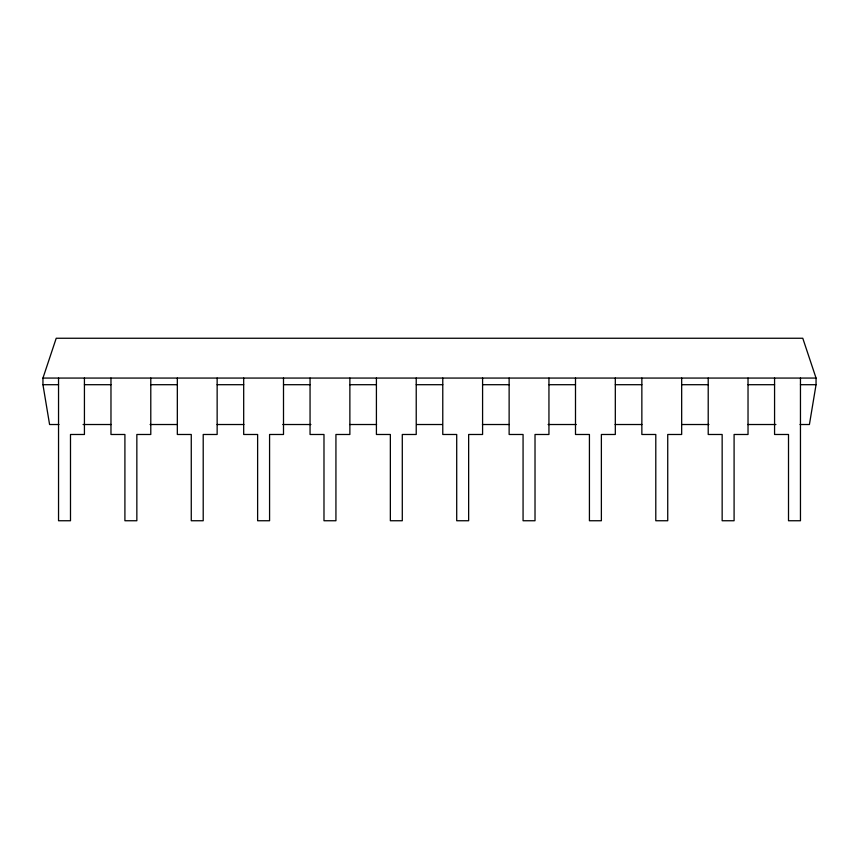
<?xml version="1.0" encoding="UTF-8"?>
<svg xmlns="http://www.w3.org/2000/svg" width="859" height="859" viewBox="0 0 859 859"><rect width="100%" height="100%" fill="white"/><g stroke="black" fill="none" stroke-linecap="round" stroke-linejoin="round"><path stroke-width="1.29" d="M58.97 424.518L49.586 424.518L42.95 384.703L42.95 378.067L56.222 338.253L802.778 338.253L816.05 378.067L816.05 384.703L809.414 424.518L800.03 424.518M42.95 378.067L816.05 378.067M42.95 384.703L58.541 384.703M84.429 384.703L110.972 384.703M150.787 384.703L177.33 384.703M217.144 384.703L243.688 384.703M283.502 384.703L310.056 384.703M349.871 384.703L376.414 384.703M416.228 384.703L442.772 384.703M482.586 384.703L509.129 384.703M548.944 384.703L575.498 384.703M615.312 384.703L641.856 384.703M681.67 384.703L708.213 384.703M748.028 384.703L774.571 384.703M800.459 384.703L816.05 384.703M83.087 424.518L111.23 424.518M150.089 424.518L176.89 424.518M217.102 424.518L243.902 424.518M282.761 424.518L310.904 424.518M349.763 424.518L376.564 424.518M416.765 424.518L442.235 424.518M482.436 424.518L509.237 424.518M548.096 424.518L576.239 424.518M615.098 424.518L641.898 424.518M682.11 424.518L708.911 424.518M747.77 424.518L775.913 424.518M800.459 378.067L800.459 520.747L788.508 520.747L788.508 434.482L774.571 434.482L774.571 378.067M748.028 378.067L748.028 434.482L734.091 434.482L734.091 520.747L722.151 520.747L722.151 434.482L708.213 434.482L708.213 378.067M681.67 378.067L681.67 434.482L667.733 434.482L667.733 520.747L655.793 520.747L655.793 434.482L641.856 434.482L641.856 378.067M615.312 378.067L615.312 434.482L601.375 434.482L601.375 520.747L589.424 520.747L589.424 434.482L575.498 434.482L575.498 378.067M548.944 378.067L548.944 434.482L535.017 434.482L535.017 520.747L523.067 520.747L523.067 434.482L509.129 434.482L509.129 378.067M482.586 378.067L482.586 434.482L468.649 434.482L468.649 520.747L456.709 520.747L456.709 434.482L442.772 434.482L442.772 378.067M416.228 378.067L416.228 434.482L402.291 434.482L402.291 520.747L390.351 520.747L390.351 434.482L376.414 434.482L376.414 378.067M349.871 378.067L349.871 434.482L335.933 434.482L335.933 520.747L323.983 520.747L323.983 434.482L310.056 434.482L310.056 378.067M283.502 378.067L283.502 434.482L269.576 434.482L269.576 520.747L257.625 520.747L257.625 434.482L243.688 434.482L243.688 378.067M217.144 378.067L217.144 434.482L203.207 434.482L203.207 520.747L191.267 520.747L191.267 434.482L177.33 434.482L177.33 378.067M150.787 378.067L150.787 434.482L136.849 434.482L136.849 520.747L124.909 520.747L124.909 434.482L110.972 434.482L110.972 378.067M84.429 378.067L84.429 434.482L70.492 434.482L70.492 520.747L58.541 520.747L58.541 378.067"/></g></svg>
